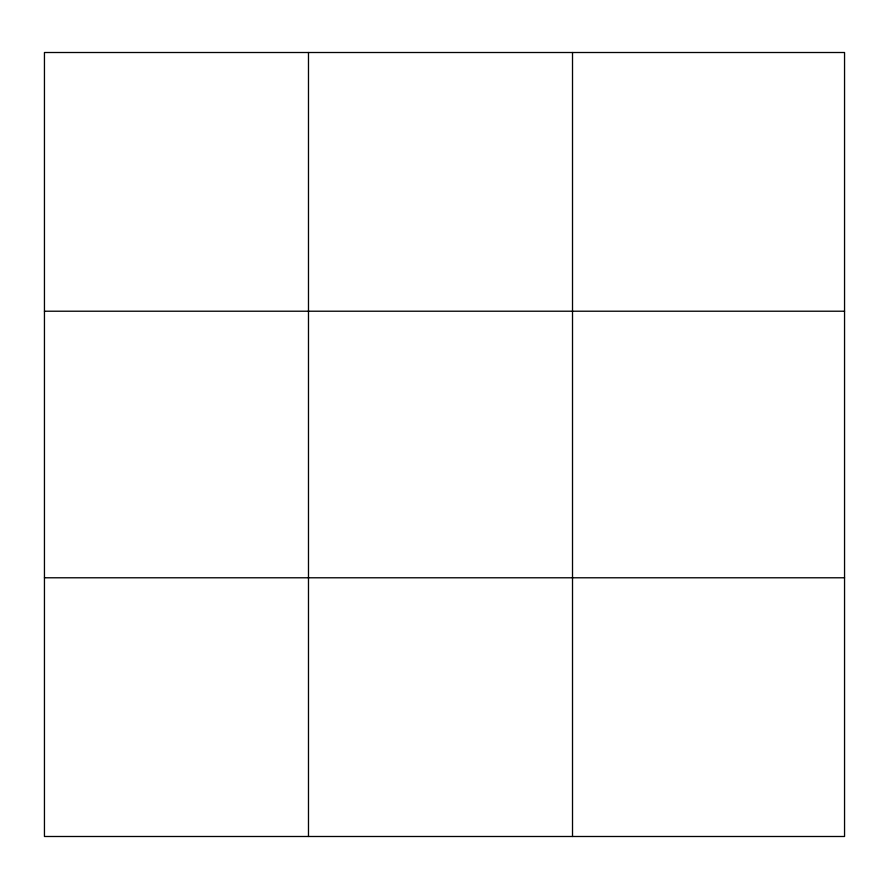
<?xml version="1.0" encoding="UTF-8"?>
<svg xmlns="http://www.w3.org/2000/svg" width="889" height="889" viewBox="0 0 889 889"><rect width="100%" height="100%" fill="white"/><g stroke="black" fill="none" stroke-linecap="round" stroke-linejoin="round"><path stroke-width="1.33" d="M308.483 836.493L308.483 52.507M572.516 836.493L572.516 52.507M844.55 577.783L844.55 836.493L44.45 836.493L44.45 52.507L844.55 52.507L844.55 577.783L44.45 577.783M44.45 311.217L844.55 311.217"/></g></svg>
